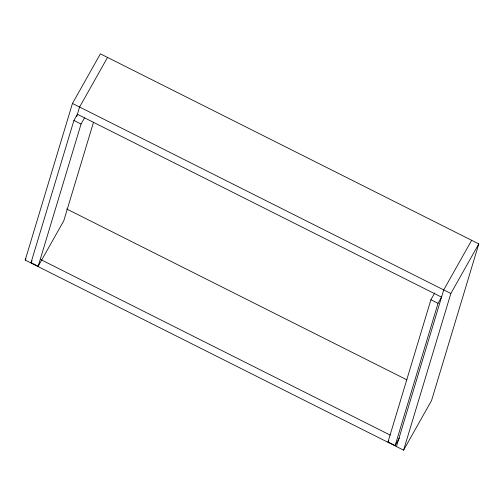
<?xml version="1.0" encoding="UTF-8"?>
<svg xmlns="http://www.w3.org/2000/svg" width="504" height="504" viewBox="0 0 504 504"><rect width="100%" height="100%" fill="white"/><g stroke="black" fill="none" stroke-linecap="round" stroke-linejoin="round"><path stroke-width="0.76" d="M25.2 260.102L72.456 103.446L100.403 53.846L478.8 243.898L431.544 400.554L403.597 450.154L25.2 260.102L25.969 258.747M93.517 122.22L63.788 220.777L38.165 266.244L31.027 262.66L73.918 120.462L77.414 114.263L441.529 297.139L438.039 303.339L395.149 445.536L388.004 441.951L430.901 299.754L434.725 292.969M76.734 116.518L79.594 107.031L107.541 57.431M38.165 266.244L81.056 124.047L84.502 117.942M396.459 446.569L443.715 289.907L471.662 240.307M403.597 450.154L450.853 293.498L478.8 243.898M31.027 262.66L32.073 260.801M388.004 441.951L388.773 440.597M395.149 445.536L399.407 437.982M72.456 103.446L450.853 293.498M73.918 120.462L81.056 124.047M430.901 299.754L438.039 303.339M66.685 208.977L406.904 379.852M40.849 259.636L390.203 435.103"/></g></svg>
